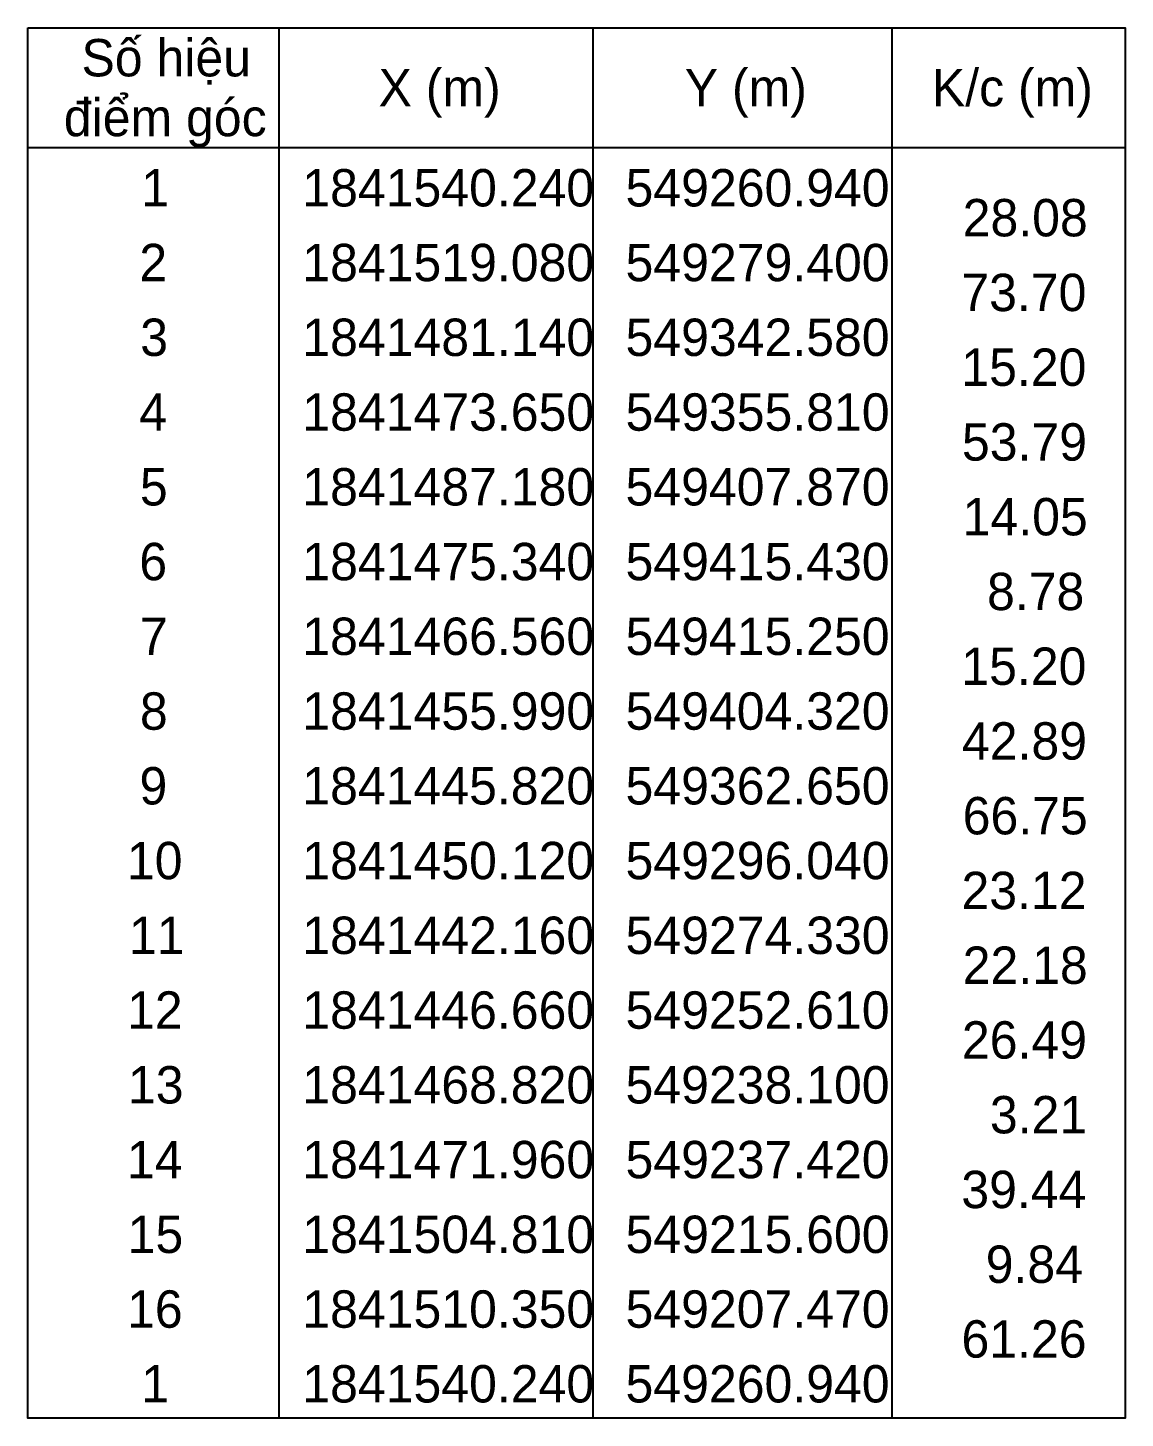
# Model space of a CAD drawing. Extents: x 548623 to 550017, y 1841367 to 1841803.
# Drawn here: x 549943.9 to 550017.3, y 1841418.7 to 1841511.7 of the extents above; entities that cross this region are included whole.
import ezdxf

# ---------------------------------------------------------------- set-up
doc = ezdxf.new("R2010")
doc.units = 0
doc.layers.add('Level 63', color=7, linetype='Continuous')

msp = doc.modelspace()

# ---------------------------------------------------------------- linework, layer by layer
at = {"layer": 'Level 63'}
for p, q in [((549960.68, 1841511.7), (549960.68, 1841418.7)), ((549981.68, 1841511.7), (549981.68, 1841418.7)), ((550001.68, 1841511.7), (550001.68, 1841418.7)), ((549943.88, 1841503.7), (550017.28, 1841503.7))]:
    msp.add_line(p, q, dxfattribs=at)
msp.add_lwpolyline([(549943.88, 1841511.7), (550017.28, 1841511.7), (550017.28, 1841418.7), (549943.88, 1841418.7)], close=True, dxfattribs=at)

# ---------------------------------------------------------------- texts
for s, height, p in [('Số hiệu', 2.5, (549947.47, 1841508.45)), ('X (m)', 2.5, (549967.34, 1841506.45)), ('Y (m)', 2.5, (549987.82, 1841506.45)), ('K/c (m)', 2.5, (550004.35, 1841506.45)), ('điểm góc', 2.5, (549946.29, 1841504.45)), (' 1', 2.5, (549950.54, 1841499.75)), ('1841540.240', 2.50002, (549962.24, 1841499.75)), ('549260.940', 2.5, (549983.86, 1841499.75)), ('28.08', 2.5, (550006.41, 1841497.75)), (' 2', 2.5, (549950.41, 1841494.75)), ('1841519.080', 2.50002, (549962.24, 1841494.75)), ('549279.400', 2.5, (549983.86, 1841494.75)), ('73.70', 2.5, (550006.32, 1841492.75)), (' 3', 2.5, (549950.47, 1841489.75)), ('1841481.140', 2.50002, (549962.24, 1841489.75)), ('549342.580', 2.5, (549983.86, 1841489.75)), ('15.20', 2.5, (550006.32, 1841487.75)), (' 4', 2.5, (549950.4, 1841484.75)), ('1841473.650', 2.50002, (549962.24, 1841484.75)), ('549355.810', 2.5, (549983.86, 1841484.75)), ('53.79', 2.5, (550006.36, 1841482.75)), (' 5', 2.5, (549950.45, 1841479.75)), ('1841487.180', 2.50002, (549962.24, 1841479.75)), ('549407.870', 2.5, (549983.86, 1841479.75)), ('14.05', 2.5, (550006.41, 1841477.75)), (' 6', 2.5, (549950.41, 1841474.75)), ('1841475.340', 2.50002, (549962.24, 1841474.75)), ('549415.430', 2.5, (549983.86, 1841474.75)), ('8.78', 2.5, (550008.04, 1841472.75)), (' 7', 2.5, (549950.45, 1841469.75)), ('1841466.560', 2.50002, (549962.24, 1841469.75)), ('549415.250', 2.5, (549983.86, 1841469.75)), ('15.20', 2.5, (550006.32, 1841467.75)), (' 8', 2.5, (549950.45, 1841464.75)), ('1841455.990', 2.50002, (549962.24, 1841464.75)), ('549404.320', 2.5, (549983.86, 1841464.75)), ('42.89', 2.5, (550006.36, 1841462.75)), (' 9', 2.5, (549950.42, 1841459.75)), ('1841445.820', 2.50002, (549962.24, 1841459.75)), ('549362.650', 2.5, (549983.86, 1841459.75)), ('66.75', 2.5, (550006.41, 1841457.75)), (' 10', 2.5, (549949.58, 1841454.75)), ('1841450.120', 2.50002, (549962.24, 1841454.75)), ('549296.040', 2.5, (549983.86, 1841454.75)), ('23.12', 2.5, (550006.33, 1841452.75)), (' 11', 2.5, (549949.72, 1841449.75)), ('1841442.160', 2.50002, (549962.24, 1841449.75)), ('549274.330', 2.5, (549983.86, 1841449.75)), ('22.18', 2.5, (550006.41, 1841447.75)), (' 12', 2.5, (549949.59, 1841444.75)), ('1841446.660', 2.50002, (549962.24, 1841444.75)), ('549252.610', 2.5, (549983.86, 1841444.75)), ('26.49', 2.5, (550006.36, 1841442.75)), (' 13', 2.5, (549949.65, 1841439.75)), ('1841468.820', 2.50002, (549962.24, 1841439.75)), ('549238.100', 2.5, (549983.86, 1841439.75)), ('3.21', 2.5, (550008.23, 1841437.75)), (' 14', 2.5, (549949.58, 1841434.75)), ('1841471.960', 2.50002, (549962.24, 1841434.75)), ('549237.420', 2.5, (549983.86, 1841434.75)), ('39.44', 2.5, (550006.32, 1841432.75)), (' 15', 2.5, (549949.63, 1841429.75)), ('1841504.810', 2.50002, (549962.24, 1841429.75)), ('549215.600', 2.5, (549983.86, 1841429.75)), ('9.84', 2.5, (550007.95, 1841427.75)), (' 16', 2.5, (549949.59, 1841424.75)), ('1841510.350', 2.50002, (549962.24, 1841424.75)), ('549207.470', 2.5, (549983.86, 1841424.75)), ('61.26', 2.5, (550006.33, 1841422.75)), (' 1', 2.5, (549950.54, 1841419.75)), ('1841540.240', 2.50002, (549962.24, 1841419.75)), ('549260.940', 2.5, (549983.86, 1841419.75))]:
    msp.add_text(s, height=height, dxfattribs=at).set_placement(p)

doc.saveas('drawing.dxf')
